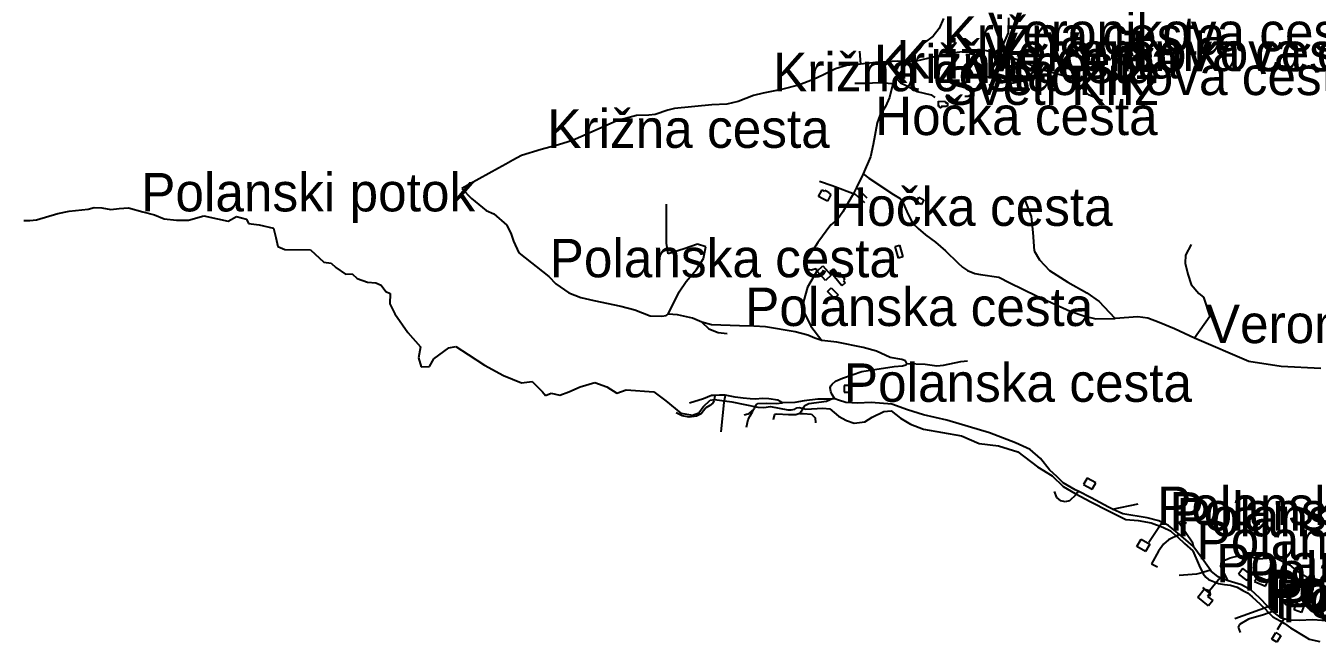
# Model space of a CAD drawing. Extents: x -8864 to 13231, y -7697 to 8949.
# Drawn here: x -5668 to -3582, y -319 to 676 of the extents above; entities that cross this region are included whole.
import ezdxf

# ---------------------------------------------------------------- set-up
doc = ezdxf.new("R2010")
doc.units = 0
for name, color, linetype in [('OSM_BUILDING_CHURCH', 9, 'CONTINUOUS'), ('OSM_BUILDING_HOUSE', 9, 'CONTINUOUS'), ('OSM_BUILDING_YES', 9, 'CONTINUOUS'), ('OSM_HIGHWAY_PATH', 8, 'CONTINUOUS'), ('OSM_HIGHWAY_RESIDENTIAL', 8, 'CONTINUOUS'), ('OSM_HIGHWAY_SERVICE', 8, 'CONTINUOUS'), ('OSM_HIGHWAY_TRACK', 8, 'CONTINUOUS'), ('OSM_HIGHWAY_UNCLASSIFIED', 8, 'CONTINUOUS'), ('OSM_LABELS', 8, 'CONTINUOUS'), ('OSM_WATERWAY_STREAM', 4, 'CONTINUOUS')]:
    doc.layers.add(name, color=color, linetype=linetype)

msp = doc.modelspace()

# ---------------------------------------------------------------- linework, layer by layer
at = {"layer": 'OSM_BUILDING_CHURCH'}
for p, q in [((-4193.989741, 546.100524), (-4193.943799, 554.262231)), ((-4191.799848, 546.089404), (-4193.989741, 546.100524)), ((-4193.943799, 554.262231), (-4182.228637, 554.184395)), ((-4191.815162, 543.720952), (-4191.799848, 546.089404)), ((-4189.204136, 543.698713), (-4191.815162, 543.720952)), ((-4189.196479, 546.056046), (-4189.204136, 543.698713)), ((-4181.018836, 546.011568), (-4189.196479, 546.056046)), ((-4182.228637, 554.184395), (-4182.236294, 551.860421)), ((-4182.236294, 551.860421), (-4179.273047, 551.849301)), ((-4179.303675, 546.40075), (-4181.018836, 546.41187)), ((-4181.018836, 546.41187), (-4181.018836, 546.011568)), ((-4179.273047, 551.849301), (-4179.303675, 546.40075))]:
    msp.add_line(p, q, dxfattribs=at)
at = {"layer": 'OSM_BUILDING_HOUSE'}
for p, q in [((-4387.519625, 400.301736), (-4381.914724, 411.276675)), ((-4380.55944, 396.743498), (-4387.519625, 400.301736)), ((-4381.914724, 411.276675), (-4377.902472, 409.230689)), ((-4373.247035, 393.007349), (-4380.55944, 396.743498)), ((-4377.902472, 409.230689), (-4377.259287, 410.498311)), ((-4377.259287, 410.498311), (-4374.165871, 408.908223)), ((-4374.165871, 408.908223), (-4370.559439, 407.073507)), ((-4367.634477, 403.993407), (-4373.247035, 393.007349)), ((-4370.559439, 407.073507), (-4371.202624, 405.805885)), ((-4371.202624, 405.805885), (-4367.634477, 403.993407)), ((-4229.349623, 391.306066), (-4225.521138, 399.267623)), ((-4225.521138, 399.267623), (-4217.404751, 395.364681)), ((-4221.240893, 387.403124), (-4229.349623, 391.306066)), ((-4217.404751, 395.364681), (-4221.240893, 387.403124)), ((-4263.890208, 319.696534), (-4256.937681, 321.74252)), ((-4258.346563, 300.904591), (-4263.890208, 319.696534)), ((-4256.937681, 321.74252), (-4251.394035, 302.950578)), ((-4251.394035, 302.950578), (-4258.346563, 300.904591)), ((-4389.893285, 279.766435), (-4380.368016, 288.372923)), ((-4376.439991, 264.877435), (-4389.893285, 279.766435)), ((-4380.368016, 288.372923), (-4366.922379, 273.483922)), ((-4366.922379, 273.483922), (-4376.439991, 264.877435)), ((-4334.319006, 95.271813), (-4346.40936, 95.171738)), ((-4346.40936, 95.171738), (-4346.317476, 84.285754)), ((-4346.317476, 84.285754), (-4334.227123, 84.38583)), ((-4334.227123, 84.38583), (-4334.319006, 95.271813)), ((-3953.461384, -54.174168), (-3959.311308, -64.65985)), ((-3939.510387, -61.957813), (-3953.461384, -54.174168)), ((-3945.352654, -72.443495), (-3939.510387, -61.957813)), ((-3959.311308, -64.65985), (-3945.352654, -72.443495)), ((-3873.331207, -164.668567), (-3866.22554, -152.815188)), ((-3859.234727, -173.130501), (-3873.331207, -164.668567)), ((-3866.22554, -152.815188), (-3852.121403, -161.277122)), ((-3852.121403, -161.277122), (-3859.234727, -173.130501)), ((-3702.282183, -200.473333), (-3709.326594, -209.702512)), ((-3688.798261, -210.769983), (-3702.282183, -200.473333)), ((-3709.326594, -209.702512), (-3695.842673, -219.999162)), ((-3695.842673, -219.999162), (-3688.798261, -210.769983)), ((-3677.527204, -213.716649), (-3683.246959, -221.58925)), ((-3683.246959, -221.58925), (-3665.727815, -229.094907)), ((-3661.991214, -220.377225), (-3677.527204, -213.716649)), ((-3665.727815, -229.094907), (-3661.991214, -220.377225)), ((-3774.70945, -246.463555), (-3764.380199, -233.609421)), ((-3757.38173, -260.407399), (-3774.70945, -246.463555)), ((-3764.380199, -233.609421), (-3755.413889, -240.825972)), ((-3755.413889, -240.825972), (-3759.119862, -245.440562)), ((-3759.119862, -245.440562), (-3750.750795, -252.167855)), ((-3634.24236, -258.127903), (-3629.295958, -247.931328)), ((-3629.295958, -247.931328), (-3620.421531, -252.234572)), ((-3750.750795, -252.167855), (-3757.38173, -260.407399)), ((-3625.367933, -262.431146), (-3634.24236, -258.127903)), ((-3620.421531, -252.234572), (-3625.367933, -262.431146)), ((-3619.272986, -267.368201), (-3615.291362, -256.304306)), ((-3607.458283, -271.615847), (-3619.272986, -267.368201)), ((-3615.291362, -256.304306), (-3603.476659, -260.551952)), ((-3603.476659, -260.551952), (-3607.458283, -271.615847)), ((-3655.482791, -314.236863), (-3649.012652, -303.806779)), ((-3649.012652, -303.806779), (-3640.789068, -308.910626)), ((-3640.789068, -308.910626), (-3647.266863, -319.34071)), ((-3647.266863, -319.34071), (-3655.482791, -314.236863))]:
    msp.add_line(p, q, dxfattribs=at)
at = {"layer": 'OSM_BUILDING_YES'}
for p, q in [((-4368.668168, 279.2327), (-4363.070924, 283.82505)), ((-4349.87031, 256.337664), (-4368.668168, 279.2327)), ((-4363.070924, 283.82505), (-4356.256221, 275.518789)), ((-4356.256221, 275.518789), (-4353.844276, 277.498059)), ((-4353.844276, 277.498059), (-4345.054076, 266.789987)), ((-4373.002012, 246.919454), (-4367.021919, 252.846144)), ((-4367.021919, 252.846144), (-4355.827431, 241.548739)), ((-4344.280722, 260.918895), (-4349.87031, 256.337664)), ((-4345.054076, 266.789987), (-4347.466021, 264.810718)), ((-4347.466021, 264.810718), (-4344.280722, 260.918895)), ((-4361.815181, 235.62205), (-4373.002012, 246.919454)), ((-4355.827431, 241.548739), (-4361.815181, 235.62205))]:
    msp.add_line(p, q, dxfattribs=at)
at = {"layer": 'OSM_HIGHWAY_PATH'}
for p, q in [((-4080.62832, 689.341828), (-4080.98054, 664.801108)), ((-4099.035673, 664.145058), (-4088.805962, 647.577014)), ((-4088.805962, 647.577014), (-4097.282227, 631.631661)), ((-4080.98054, 664.801108), (-4088.805962, 647.577014)), ((-4097.282227, 631.631661), (-4103.583912, 615.66407))]:
    msp.add_line(p, q, dxfattribs=at)
at = {"layer": 'OSM_HIGHWAY_RESIDENTIAL'}
for p, q in [((-4192.557888, 671.939822), (-4202.198012, 659.519349)), ((-4185.888668, 688.063087), (-4192.557888, 671.939822)), ((-4216.838136, 648.777919), (-4224.066314, 638.770376)), ((-4202.198012, 659.519349), (-4216.838136, 648.777919)), ((-4224.066314, 638.770376), (-4243.530329, 618.377226)), ((-4210.773816, 623.803538), (-4176.003522, 631.865171)), ((-4176.003522, 631.865171), (-4130.230163, 638.181042)), ((-4115.972887, 635.756993), (-4130.230163, 638.181042)), ((-4130.230163, 638.181042), (-4126.286824, 629.085297)), ((-4126.286824, 629.085297), (-4121.462934, 608.525356)), ((-4097.282227, 631.631661), (-4115.972887, 635.756993)), ((-4064.923877, 620.501049), (-4097.282227, 631.631661)), ((-4360.214874, 606.6684), (-4379.518092, 597.294668)), ((-4342.182713, 612.250386), (-4360.214874, 606.6684)), ((-4320.023446, 614.11846), (-4342.182713, 612.250386)), ((-4294.847333, 617.131843), (-4320.023446, 614.11846)), ((-4259.770759, 618.866484), (-4294.847333, 617.131843)), ((-4243.530329, 618.377226), (-4261.792199, 591.145589)), ((-4243.530329, 618.377226), (-4259.770759, 618.866484)), ((-4243.530329, 618.377226), (-4229.12757, 619.678207)), ((-4229.12757, 619.678207), (-4210.773816, 623.803538)), ((-4121.462934, 608.525356), (-4119.410866, 594.926216)), ((-4026.562464, 605.111671), (-4064.923877, 620.501049)), ((-3991.715599, 595.293159), (-4026.562464, 605.111671)), ((-4395.773837, 589.477665), (-4420.038771, 580.115052)), ((-4379.518092, 597.294668), (-4395.773837, 589.477665)), ((-4261.792199, 591.145589), (-4267.366472, 582.527982)), ((-4122.488968, 589.35535), (-4127.802904, 580.80446)), ((-4119.410866, 594.926216), (-4122.488968, 589.35535)), ((-3967.435352, 582.138799), (-3991.715599, 595.293159)), ((-4492.726374, 563.780517), (-4517.557924, 553.995364)), ((-4476.845821, 567.22756), (-4492.726374, 563.780517)), ((-4447.580887, 573.421117), (-4476.845821, 567.22756)), ((-4420.038771, 580.115052), (-4447.580887, 573.421117)), ((-4310.176584, 583.139554), (-4329.066326, 583.017239)), ((-4290.444576, 584.051352), (-4310.176584, 583.139554)), ((-4267.366472, 582.527982), (-4290.444576, 584.051352)), ((-4267.366472, 582.527982), (-4272.825891, 560.311235)), ((-4127.802904, 580.80446), (-4135.168908, 571.119382)), ((-3951.317433, 564.714554), (-3967.435352, 582.138799)), ((-4560.015815, 548.624649), (-4620.06942, 542.397733)), ((-4535.88105, 549.803315), (-4560.015815, 548.624649)), ((-4517.557924, 553.995364), (-4535.88105, 549.803315)), ((-4279.403227, 545.755819), (-4288.407822, 531.48951)), ((-4272.825891, 560.311235), (-4279.403227, 545.755819)), ((-4713.476781, 522.471602), (-4757.864229, 502.834578)), ((-4681.600821, 531.467271), (-4713.476781, 522.471602)), ((-4661.608476, 531.778617), (-4681.600821, 531.467271)), ((-4651.639102, 532.746013), (-4661.608476, 531.778617)), ((-4630.988258, 539.929205), (-4651.639102, 532.746013)), ((-4620.06942, 542.397733), (-4630.988258, 539.929205)), ((-4288.407822, 531.48951), (-4292.68041, 519.469339)), ((-4757.864229, 502.834578), (-4784.839729, 490.870004)), ((-4292.68041, 519.469339), (-4299.165863, 484.454056)), ((-4807.711095, 483.853604), (-4835.659031, 476.514739)), ((-4784.839729, 490.870004), (-4807.711095, 483.853604)), ((-4299.165863, 484.454056), (-4303.783015, 464.694718)), ((-4881.286907, 458.968179), (-4892.626878, 452.529993)), ((-4867.473736, 467.007572), (-4881.286907, 458.968179)), ((-4835.659031, 476.514739), (-4867.473736, 467.007572)), ((-4303.783015, 464.694718), (-4315.475206, 437.151735)), ((-4904.487522, 446.225241), (-4935.896408, 429.245775)), ((-4892.626878, 452.529993), (-4904.487522, 446.225241)), ((-4935.896408, 429.245775), (-4964.074052, 413.233706)), ((-4315.475206, 437.151735), (-4326.263875, 414.946108)), ((-4315.475206, 437.151735), (-4306.539524, 429.868467)), ((-4306.539524, 429.868467), (-4266.447636, 403.693181)), ((-4964.074052, 413.233706), (-4948.270069, 397.065964)), ((-4948.270069, 397.065964), (-4924.62535, 377.918197)), ((-4330.972911, 405.24991), (-4348.285317, 375.66094)), ((-4326.263875, 414.946108), (-4330.972911, 405.24991)), ((-4266.447636, 403.693181), (-4255.750851, 397.154919)), ((-4255.750851, 397.154919), (-4252.213331, 393.41877)), ((-4924.62535, 377.918197), (-4912.205747, 372.59196)), ((-4348.285317, 375.66094), (-4357.121459, 363.229347)), ((-4252.213331, 393.41877), (-4245.130635, 376.372588)), ((-4245.130635, 376.372588), (-4235.505825, 357.235941)), ((-4912.205747, 372.59196), (-4891.217995, 354.278156)), ((-4367.573221, 354.756294), (-4388.660513, 326.101361)), ((-4357.121459, 363.229347), (-4367.573221, 354.756294)), ((-4235.505825, 357.235941), (-4226.646713, 348.640573)), ((-4891.217995, 354.278156), (-4884.028102, 339.667142)), ((-4884.028102, 339.667142), (-4880.551838, 328.425335)), ((-4226.646713, 348.640573), (-4214.870295, 338.599671)), ((-4214.870295, 338.599671), (-4198.423126, 326.77965)), ((-4880.551838, 328.425335), (-4871.662097, 309.744588)), ((-4392.443055, 320.152433), (-4409.931572, 294.555361)), ((-4388.660513, 326.101361), (-4392.443055, 320.152433)), ((-4198.423126, 326.77965), (-4182.481317, 312.924763)), ((-4182.481317, 312.924763), (-4162.77228, 293.443411)), ((-4871.662097, 309.744588), (-4823.247084, 271.382338)), ((-4409.931572, 294.555361), (-4411.554849, 288.973375)), ((-4162.77228, 293.443411), (-4154.969829, 286.215741)), ((-4823.247084, 271.382338), (-4812.14448, 259.317688)), ((-4411.554849, 288.973375), (-4407.588539, 283.925126)), ((-4407.588539, 283.925126), (-4399.47981, 282.123768)), ((-4399.47981, 282.123768), (-4391.363423, 284.280949)), ((-4154.969829, 286.215741), (-4146.753901, 281.078536)), ((-4146.753901, 281.078536), (-4135.046396, 276.352751)), ((-4135.046396, 276.352751), (-4125.743179, 274.540274)), ((-4125.743179, 274.540274), (-4096.43996, 270.403823)), ((-4812.14448, 259.317688), (-4791.149072, 244.773392)), ((-4096.43996, 270.403823), (-4078.369514, 261.007851)), ((-4078.369514, 261.007851), (-4035.498146, 239.836337)), ((-4791.149072, 244.773392), (-4771.692714, 237.567961)), ((-4771.692714, 237.567961), (-4750.322115, 232.508592)), ((-4750.322115, 232.508592), (-4706.830533, 223.490683)), ((-4035.498146, 239.836337), (-3980.896303, 215.317856)), ((-3908.170414, 203.342162), (-3933.951428, 230.951863)), ((-4706.830533, 223.490683), (-4684.433899, 217.619591)), ((-4684.433899, 217.619591), (-4659.495152, 207.77884)), ((-4633.966819, 208.468248), (-4630.636037, 210.703266)), ((-3980.896303, 215.317856), (-3957.465979, 207.000475)), ((-4659.495152, 207.77884), (-4640.842776, 207.456375)), ((-4640.842776, 207.456375), (-4633.966819, 208.468248)), ((-3957.465979, 207.000475), (-3939.441474, 203.142011)), ((-3939.441474, 203.142011), (-3908.170414, 203.342162)), ((-3871.761528, 205.921885), (-3908.170414, 203.342162)), ((-3855.536411, 203.864779), (-3871.761528, 205.921885)), ((-3837.083117, 197.193083), (-3855.536411, 203.864779)), ((-3812.488934, 186.651804), (-3837.083117, 197.193083)), ((-3780.0387, 171.462577), (-3812.488934, 186.651804)), ((-3692.557833, 133.745258), (-3780.0387, 171.462577)), ((-3640.344964, 125.716984), (-3692.557833, 133.745258)), ((-3576.340362, 122.503451), (-3640.344964, 125.716984))]:
    msp.add_line(p, q, dxfattribs=at)
at = {"layer": 'OSM_HIGHWAY_SERVICE'}
for p, q in [((-4140.207193, 565.226051), (-4146.011175, 562.279386)), ((-4135.168908, 571.119382), (-4140.207193, 565.226051)), ((-4146.011175, 562.279386), (-4151.187286, 562.301625)), ((-4633.124552, 361.917247), (-4632.940785, 387.94798)), ((-4053.553279, 393.785713), (-4044.257719, 368.044088)), ((-4632.940785, 343.547845), (-4633.124552, 361.917247)), ((-4044.257719, 368.044088), (-4041.394012, 342.302462)), ((-4633.124552, 325.167324), (-4632.940785, 343.547845)), ((-4041.394012, 342.302462), (-4039.250061, 312.98036)), ((-4630.574781, 308.054425), (-4633.124552, 325.167324)), ((-4604.548745, 315.882548), (-4630.574781, 308.054425)), ((-4583.070948, 323.343727), (-4604.548745, 315.882548)), ((-4569.786107, 318.973767), (-4583.070948, 323.343727)), ((-4573.430824, 300.415333), (-4569.786107, 318.973767)), ((-4039.250061, 312.98036), (-4030.666599, 297.957925)), ((-3785.36795, 322.987903), (-3794.66351, 305.830526)), ((-4584.747824, 282.568548), (-4573.430824, 300.415333)), ((-4030.666599, 297.957925), (-4014.21943, 280.800548)), ((-3794.66351, 305.830526), (-3795.383265, 292.954154)), ((-3795.383265, 292.954154), (-3791.087706, 275.07401)), ((-4601.600812, 263.276228), (-4584.747824, 282.568548)), ((-4014.21943, 280.800548), (-3984.900897, 262.208757)), ((-3791.087706, 275.07401), (-3785.36795, 258.62828)), ((-4612.603876, 246.485794), (-4601.600812, 263.276228)), ((-3984.900897, 262.208757), (-3954.142854, 245.04026)), ((-3785.36795, 258.62828), (-3773.055545, 243.761518)), ((-4630.636037, 210.703266), (-4612.603876, 246.485794)), ((-3954.142854, 245.04026), (-3933.951428, 230.951863)), ((-3773.055545, 243.761518), (-3765.865651, 237.80147)), ((-3765.865651, 237.80147), (-3755.390918, 206.789205)), ((-4575.850426, 197.515548), (-4564.900961, 187.018747)), ((-3755.390918, 206.789205), (-3780.0387, 171.462577)), ((-4564.900961, 187.018747), (-4549.816733, 180.869668)), ((-4549.816733, 180.869668), (-4535.314434, 179.146146)), ((-4573.522708, 73.566563), (-4595.995911, 66.650239)), ((-4560.413977, 79.215266), (-4573.522708, 73.566563)), ((-4563.00969, 63.080882), (-4569.77845, 58.96667)), ((-4558.162829, 66.950465), (-4563.00969, 63.080882)), ((-4554.908617, 79.259744), (-4560.413977, 79.215266)), ((-4556.600807, 70.686615), (-4558.162829, 66.950465)), ((-4555.720256, 75.000978), (-4556.600807, 70.686615)), ((-4554.908617, 79.259744), (-4555.720256, 75.000978)), ((-4547.466043, 79.693404), (-4554.908617, 79.259744)), ((-4538.576303, 79.393178), (-4547.466043, 79.693404)), ((-4540.482888, 67.762188), (-4545.482888, 20.293074)), ((-4539.196517, 76.235242), (-4540.482888, 67.762188)), ((-4538.576303, 79.393178), (-4539.196517, 76.235242)), ((-4522.381814, 76.568826), (-4538.576303, 79.393178)), ((-4509.188857, 74.845305), (-4522.381814, 76.568826)), ((-4498.086252, 73.477608), (-4509.188857, 74.845305)), ((-4488.806006, 73.19962), (-4498.086252, 73.477608)), ((-4491.17201, 58.232783), (-4488.423158, 63.914844)), ((-4478.430814, 74.111419), (-4488.806006, 73.19962)), ((-4488.423158, 63.914844), (-4485.888701, 66.19434)), ((-4485.888701, 66.19434), (-4471.424687, 66.561283)), ((-4467.871854, 73.566563), (-4478.430814, 74.111419)), ((-4471.424687, 66.561283), (-4455.949954, 66.294415)), ((-4453.224073, 71.298187), (-4467.871854, 73.566563)), ((-4455.949954, 66.294415), (-4445.942296, 67.29517)), ((-4445.942296, 67.29517), (-4453.224073, 71.298187)), ((-4425.926979, 67.840025), (-4445.942296, 67.29517)), ((-4411.003548, 70.386389), (-4425.926979, 67.840025)), ((-4409.770776, 62.591624), (-4411.953012, 59.567122)), ((-4388.614571, 73.299696), (-4411.003548, 70.386389)), ((-4403.492061, 65.371497), (-4409.770776, 62.591624)), ((-4374.72483, 69.241081), (-4403.492061, 65.371497)), ((-4371.057142, 73.19962), (-4388.614571, 73.299696)), ((-4365.084706, 73.655519), (-4374.72483, 69.241081)), ((-4365.084706, 73.655519), (-4371.057142, 73.19962)), ((-4361.225594, 73.955746), (-4365.084706, 73.655519)), ((-4607.963753, 46.157014), (-4617.757016, 50.871679)), ((-4596.608468, 44.099908), (-4607.963753, 46.157014)), ((-4584.518115, 45.556561), (-4596.608468, 44.099908)), ((-4577.389477, 49.53734), (-4584.518115, 45.556561)), ((-4569.77845, 58.96667), (-4577.389477, 49.53734)), ((-4501.616115, 48.814573), (-4507.779975, 47.369039)), ((-4500.383343, 49.904283), (-4501.616115, 48.814573)), ((-4501.440005, 40.430475), (-4497.979055, 46.346045)), ((-4499.142914, 50.993993), (-4500.383343, 49.904283)), ((-4496.662056, 53.162294), (-4499.142914, 50.993993)), ((-4497.979055, 46.346045), (-4494.028059, 52.639678)), ((-4491.838166, 56.920683), (-4496.662056, 53.162294)), ((-4494.028059, 52.639678), (-4491.838166, 56.920683)), ((-4491.838166, 56.920683), (-4491.17201, 58.232783)), ((-4459.801409, 44.466851), (-4460.651332, 39.874501)), ((-4458.714119, 48.336435), (-4459.801409, 44.466851)), ((-4454.969862, 49.181516), (-4458.714119, 48.336435)), ((-4435.873382, 48.091806), (-4454.969862, 49.181516)), ((-4424.15822, 47.847177), (-4435.873382, 48.091806)), ((-4417.749337, 50.148912), (-4424.15822, 47.847177)), ((-4415.452246, 53.284609), (-4417.749337, 50.148912)), ((-4417.749337, 50.148912), (-4412.550255, 49.74861)), ((-4414.311358, 55.363954), (-4415.452246, 53.284609)), ((-4411.953012, 59.567122), (-4414.311358, 55.363954)), ((-4412.550255, 49.74861), (-4398.775369, 48.692258)), ((-4398.775369, 48.692258), (-4393.093898, 43.132512)), ((-4393.093898, 43.132512), (-4392.251631, 35.037521)), ((-4504.02806, 28.098958), (-4501.440005, 40.430475)), ((-4002.55021, -85.731288), (-4006.348067, -75.768223)), ((-3972.106103, -81.461403), (-3982.152046, -91.102003)), ((-3969.770727, -78.147794), (-3972.106103, -81.461403)), ((-3968.201049, -75.690387), (-3969.770727, -78.147794)), ((-3996.38635, -90.790658), (-4002.55021, -85.731288)), ((-3989.1888, -92.769927), (-3996.38635, -90.790658)), ((-3982.152046, -91.102003), (-3989.1888, -92.769927)), ((-3912.435346, -104.378678), (-3871.279139, -95.716593)), ((-3804.548657, -127.418266), (-3803.698733, -124.438242)), ((-3803.698733, -124.438242), (-3799.012669, -123.793312)), ((-3799.012669, -123.793312), (-3793.269942, -126.995726)), ((-3832.190314, -125.994971), (-3853.729367, -158.085827)), ((-3804.372547, -145.665354), (-3821.94529, -154.216244)), ((-3782.848808, -159.33121), (-3804.548657, -127.418266)), ((-3830.283729, -160.988015), (-3838.26229, -172.585646)), ((-3821.94529, -154.216244), (-3830.283729, -160.988015)), ((-3781.401641, -165.69156), (-3782.848808, -159.33121)), ((-3838.26229, -172.585646), (-3849.617575, -193.012154)), ((-3736.623688, -189.020256), (-3722.657377, -183.271478)), ((-3722.657377, -183.271478), (-3707.458294, -179.568687)), ((-3707.458294, -179.568687), (-3688.155076, -182.037214)), ((-3688.155076, -182.037214), (-3674.594585, -184.505742)), ((-3674.594585, -184.505742), (-3659.808978, -182.860057)), ((-3659.808978, -182.860057), (-3649.127507, -183.271478)), ((-3649.127507, -183.271478), (-3626.952925, -194.357612)), ((-3849.617575, -193.012154), (-3839.95448, -197.48219)), ((-3768.537933, -207.211746), (-3777.113738, -209.446764)), ((-3764.90853, -206.055319), (-3768.537933, -207.211746)), ((-3754.341913, -203.208728), (-3764.90853, -206.055319)), ((-3737.442983, -196.82614), (-3736.623688, -189.020256)), ((-3732.511896, -207.912274), (-3737.442983, -196.82614)), ((-3725.567025, -220.521779), (-3732.511896, -207.912274)), ((-3626.952925, -194.357612), (-3619.96977, -200.10639)), ((-3619.96977, -200.10639), (-3611.340366, -206.68913)), ((-3611.340366, -206.68913), (-3592.037148, -217.775264)), ((-3777.113738, -209.446764), (-3804.908535, -211.737379)), ((-3738.974377, -215.262258), (-3755.720168, -236.155785)), ((-3592.037148, -217.775264), (-3569.441434, -219.420949)), ((-3761.646661, -234.699132), (-3766.960598, -230.829548)), ((-3755.720168, -236.155785), (-3761.646661, -234.699132)), ((-3755.720168, -236.155785), (-3754.632878, -241.715532)), ((-3754.632878, -241.715532), (-3755.482802, -245.218172)), ((-3660.96518, -262.375549), (-3715.237774, -281.834661)), ((-3635.827352, -281.434359), (-3646.478196, -299.60361))]:
    msp.add_line(p, q, dxfattribs=at)
at = {"layer": 'OSM_HIGHWAY_TRACK'}
for p, q in [((-4321.394043, 635.056465), (-4320.023446, 614.11846)), ((-4036.669663, 597.383624), (-4026.562464, 605.111671)), ((-4261.792199, 591.145589), (-4255.299089, 584.240384)), ((-4255.299089, 584.240384), (-4247.2899, 580.315203)), ((-4119.410866, 594.926216), (-4098.231691, 591.212305)), ((-4098.231691, 591.212305), (-4088.384829, 586.708911)), ((-4088.384829, 586.708911), (-4079.609943, 583.628811)), ((-4072.726328, 583.984635), (-4056.830461, 587.420558)), ((-4056.830461, 587.420558), (-4044.969817, 594.18121)), ((-4044.969817, 594.18121), (-4036.669663, 597.383624)), ((-4247.2899, 580.315203), (-4228.239362, 570.385496)), ((-4228.239362, 570.385496), (-4205.475194, 564.658957)), ((-4205.475194, 564.658957), (-4199.778409, 560.633701)), ((-4079.609943, 583.628811), (-4072.726328, 583.984635)), ((-3928.851887, 555.040596), (-3951.317433, 564.714554)), ((-4326.263875, 414.946108), (-4309.32666, 398.478139)), ((-4391.003545, 278.698964), (-4405.245507, 254.191602)), ((-4391.363423, 284.280949), (-4391.003545, 278.698964)), ((-4405.245507, 254.191602), (-4412.090837, 230.940743)), ((-4412.090837, 230.940743), (-4411.011204, 213.271869)), ((-4411.011204, 213.271869), (-4400.191908, 190.943928)), ((-4400.191908, 190.943928), (-4382.182717, 168.182327)), ((-4244.747787, 130.976504), (-4215.360341, 129.553209)), ((-4215.360341, 129.553209), (-4196.386372, 127.051323)), ((-4196.386372, 127.051323), (-4185.689587, 127.818568)), ((-4185.689587, 127.818568), (-4157.864163, 134.001006)), ((-4157.864163, 134.001006), (-4146.968296, 134.868327)), ((-3653.737002, -269.558741), (-3668.591521, -275.429833)), ((-3707.259213, -290.652419), (-3709.556304, -295.367084)), ((-3692.756914, -281.956975), (-3707.259213, -290.652419)), ((-3668.591521, -275.429833), (-3692.756914, -281.956975)), ((-3709.556304, -295.367084), (-3706.416946, -303.706703))]:
    msp.add_line(p, q, dxfattribs=at)
at = {"layer": 'OSM_HIGHWAY_UNCLASSIFIED'}
for p, q in [((-4615.283815, 209.513481), (-4630.636037, 210.703266)), ((-4591.179678, 203.998212), (-4615.283815, 209.513481)), ((-4575.850426, 197.515548), (-4591.179678, 203.998212)), ((-4560.260838, 193.178946), (-4575.850426, 197.515548)), ((-4514.992839, 191.366469), (-4560.260838, 193.178946)), ((-4491.891765, 191.33311), (-4514.992839, 191.366469)), ((-4473.147505, 190.02101), (-4491.891765, 191.33311)), ((-4425.490532, 181.892661), (-4473.147505, 190.02101)), ((-4404.80906, 176.777694), (-4425.490532, 181.892661)), ((-4393.438461, 171.729445), (-4404.80906, 176.777694)), ((-4382.182717, 168.182327), (-4393.438461, 171.729445)), ((-4357.940755, 165.391334), (-4382.182717, 168.182327)), ((-4315.199555, 156.729249), (-4357.940755, 165.391334)), ((-4294.073979, 150.591289), (-4315.199555, 156.729249)), ((-4272.014252, 140.672702), (-4294.073979, 150.591289)), ((-4317.680413, 118.111251), (-4265.498172, 125.661387)), ((-4252.848859, 137.181181), (-4272.014252, 140.672702)), ((-4265.498172, 125.661387), (-4251.845797, 127.251474)), ((-4247.136761, 134.912804), (-4252.848859, 137.181181)), ((-4251.845797, 127.251474), (-4246.53186, 128.674769)), ((-4244.747787, 130.976504), (-4247.136761, 134.912804)), ((-4246.53186, 128.674769), (-4244.747787, 130.976504)), ((-4359.931566, 102.366049), (-4348.997415, 106.925041)), ((-4348.997415, 106.925041), (-4317.680413, 118.111251)), ((-4368.913191, 91.291035), (-4367.481338, 94.726958)), ((-4367.871843, 85.68681), (-4368.913191, 91.291035)), ((-4365.873374, 81.294611), (-4367.871843, 85.68681)), ((-4367.481338, 94.726958), (-4365.329729, 97.440114)), ((-4365.329729, 97.440114), (-4359.931566, 102.366049)), ((-4361.225594, 73.955746), (-4365.873374, 81.294611)), ((-4355.383327, 71.553935), (-4361.225594, 73.955746)), ((-4343.315944, 67.784427), (-4355.383327, 71.553935)), ((-4324.824365, 66.594642), (-4343.315944, 67.784427)), ((-4302.772295, 67.595396), (-4324.824365, 66.594642)), ((-4268.897866, 65.082391), (-4302.772295, 67.595396)), ((-4243.737067, 56.008885), (-4268.897866, 65.082391)), ((-4218.001995, 48.069567), (-4243.737067, 56.008885)), ((-4180.513476, 39.029419), (-4218.001995, 48.069567)), ((-4111.386363, 18.936496), (-4180.513476, 39.029419)), ((-4069.326634, 2.601961), (-4111.386363, 18.936496)), ((-4045.911624, -8.395217), (-4069.326634, 2.601961)), ((-4028.7447, -22.761601), (-4045.911624, -8.395217)), ((-4014.318971, -40.941972), (-4028.7447, -22.761601)), ((-4001.830455, -52.550722), (-4014.318971, -40.941972)), ((-3992.312843, -61.81326), (-4001.830455, -52.550722)), ((-3972.887113, -73.288576), (-3992.312843, -61.81326)), ((-3968.201049, -75.690387), (-3972.887113, -73.288576)), ((-3947.389408, -86.35398), (-3968.201049, -75.690387)), ((-3919.104565, -101.220742), (-3947.389408, -86.35398)), ((-3912.435346, -104.378678), (-3919.104565, -101.220742)), ((-3896.164287, -112.073367), (-3912.435346, -104.378678)), ((-3856.661986, -118.244685), (-3896.164287, -112.073367)), ((-3837.619105, -123.304054), (-3856.661986, -118.244685)), ((-3832.190314, -125.994971), (-3837.619105, -123.304054)), ((-3822.335795, -130.876429), (-3832.190314, -125.994971)), ((-3804.372547, -145.665354), (-3822.335795, -130.876429)), ((-3794.165807, -154.07169), (-3804.372547, -145.665354)), ((-3782.067797, -164.779762), (-3794.165807, -154.07169)), ((-3781.401641, -165.69156), (-3782.067797, -164.779762)), ((-3765.16121, -187.897187), (-3781.401641, -165.69156)), ((-3754.341913, -203.208728), (-3765.16121, -187.897187)), ((-3753.484333, -204.431873), (-3754.341913, -203.208728)), ((-3742.113734, -214.027995), (-3753.484333, -204.431873)), ((-3738.974377, -215.262258), (-3742.113734, -214.027995)), ((-3725.567025, -220.521779), (-3738.974377, -215.262258)), ((-3704.395507, -226.570783), (-3725.567025, -220.521779)), ((-3688.905459, -235.099433), (-3704.395507, -226.570783)), ((-3675.099944, -247.486548), (-3688.905459, -235.099433)), ((-3660.96518, -262.375549), (-3675.099944, -247.486548)), ((-3655.176512, -268.469031), (-3660.96518, -262.375549)), ((-3653.737002, -269.558741), (-3655.176512, -268.469031)), ((-3639.449098, -280.344649), (-3653.737002, -269.558741)), ((-3635.827352, -281.434359), (-3639.449098, -280.344649)), ((-3627.580797, -283.902887), (-3635.827352, -281.434359)), ((-3611.294424, -284.558937), (-3627.580797, -283.902887)), ((-3588.974361, -283.224598), (-3611.294424, -284.558937)), ((-3559.755368, -285.626408), (-3588.974361, -283.224598))]:
    msp.add_line(p, q, dxfattribs=at)
at = {"layer": 'OSM_WATERWAY_STREAM'}
for p, q in [((-4386.233254, 425.287236), (-4365.750863, 418.448748)), ((-4365.750863, 418.448748), (-4328.49971, 404.338112)), ((-4328.49971, 404.338112), (-4313.254685, 390.750092)), ((-5616.58561, 373.103457), (-5598.377338, 376.928562)), ((-5598.377338, 376.928562), (-5567.366615, 380.097618)), ((-5567.366615, 380.097618), (-5557.550381, 382.788535)), ((-5557.550381, 382.788535), (-5545.444714, 381.943454)), ((-5545.444714, 381.943454), (-5531.026642, 379.708436)), ((-5531.026642, 379.708436), (-5517.328325, 381.131731)), ((-5517.328325, 381.131731), (-5502.33598, 381.954573)), ((-5502.33598, 381.954573), (-5479.234905, 375.727657)), ((-5479.234905, 375.727657), (-5460.276251, 370.901797)), ((-5671.646871, 361.950606), (-5661.708126, 361.772694)), ((-5661.708126, 361.772694), (-5651.202765, 362.984719)), ((-5651.202765, 362.984719), (-5616.58561, 373.103457)), ((-5460.276251, 370.901797), (-5444.594779, 364.341297)), ((-5444.594779, 364.341297), (-5424.954654, 362.539939)), ((-5424.954654, 362.539939), (-5405.337501, 362.139637)), ((-5405.337501, 362.139637), (-5380.819887, 369.345068)), ((-5380.819887, 369.345068), (-5358.691247, 364.363536)), ((-5358.691247, 364.363536), (-5341.263987, 360.682984)), ((-5341.263987, 360.682984), (-5327.91789, 367.977371)), ((-5327.91789, 367.977371), (-5311.891855, 364.063309)), ((-5311.891855, 364.063309), (-5308.346678, 356.835639)), ((-5308.346678, 356.835639), (-5291.355865, 354.600621)), ((-5291.355865, 354.600621), (-5268.071023, 349.385579)), ((-5268.071023, 349.385579), (-5264.173626, 334.285308)), ((-5264.173626, 334.285308), (-5260.881129, 319.729892)), ((-5260.881129, 319.729892), (-5249.74024, 315.004108)), ((-5249.74024, 315.004108), (-5208.1629, 314.259102)), ((-5208.1629, 314.259102), (-5186.999039, 294.5776)), ((-5186.999039, 294.5776), (-5175.069481, 292.865198)), ((-5175.069481, 292.865198), (-5167.106234, 285.648647)), ((-5167.106234, 285.648647), (-5151.815268, 275.140726)), ((-5151.815268, 275.140726), (-5140.919401, 275.49655)), ((-5140.919401, 275.49655), (-5132.657532, 267.812981)), ((-5132.657532, 267.812981), (-5116.447729, 262.097562)), ((-5116.447729, 262.097562), (-5102.588616, 261.152405)), ((-5102.588616, 261.152405), (-5093.867329, 257.31618)), ((-5093.867329, 257.31618), (-5086.654464, 246.863857)), ((-5086.654464, 246.863857), (-5079.357373, 243.872713)), ((-5079.357373, 243.872713), (-5080.100099, 227.07116)), ((-5080.100099, 227.07116), (-5071.861201, 211.125807)), ((-5071.861201, 211.125807), (-5050.865792, 181.03646)), ((-5050.865792, 181.03646), (-5030.827505, 157.607689)), ((-5030.827505, 157.607689), (-5034.005147, 140.172325)), ((-5008.867319, 138.559998), (-4985.023519, 156.228872)), ((-4985.023519, 156.228872), (-4973.346641, 158.263739)), ((-4973.346641, 158.263739), (-4953.7984, 145.109379)), ((-5034.005147, 140.172325), (-5029.288455, 125.427877)), ((-5029.288455, 125.427877), (-5016.049556, 125.705865)), ((-5016.049556, 125.705865), (-5008.867319, 138.559998)), ((-4953.7984, 145.109379), (-4926.991353, 128.196631)), ((-4926.991353, 128.196631), (-4896.394106, 111.33948)), ((-4896.394106, 111.33948), (-4867.366538, 99.575057)), ((-4867.366538, 99.575057), (-4850.100074, 101.443132)), ((-4850.100074, 101.443132), (-4833.507422, 85.275389)), ((-4833.507422, 85.275389), (-4828.836672, 79.092951)), ((-4805.712626, 79.415417), (-4790.881078, 84.964043)), ((-4790.881078, 84.964043), (-4772.466068, 93.181349)), ((-4772.466068, 93.181349), (-4749.219511, 100.197748)), ((-4749.219511, 100.197748), (-4729.640642, 92.9256)), ((-4729.640642, 92.9256), (-4713.346613, 83.018132)), ((-4713.346613, 83.018132), (-4698.116902, 88.088621)), ((-4698.116902, 88.088621), (-4653.415519, 84.741654)), ((-4653.415519, 84.741654), (-4634.326696, 70.608778)), ((-4828.836672, 79.092951), (-4819.740193, 83.06261)), ((-4819.740193, 83.06261), (-4805.712626, 79.415417)), ((-4634.326696, 70.608778), (-4610.283814, 50.738245)), ((-4573.691161, 60.890342), (-4562.412446, 71.387143)), ((-4562.412446, 71.387143), (-4555.391006, 72.743721)), ((-4555.391006, 72.743721), (-4527.672779, 69.096527)), ((-4527.672779, 69.096527), (-4485.620707, 60.011902)), ((-4610.283814, 50.738245), (-4591.394073, 47.580309)), ((-4591.394073, 47.580309), (-4581.034194, 51.227503)), ((-4581.034194, 51.227503), (-4573.691161, 60.890342)), ((-4485.620707, 60.011902), (-4476.003555, 59.83399)), ((-4476.003555, 59.83399), (-4465.260828, 61.235046)), ((-4465.260828, 61.235046), (-4437.136782, 55.942168)), ((-4437.136782, 55.942168), (-4431.707991, 55.708658)), ((-4431.707991, 55.708658), (-4425.904009, 56.820608)), ((-4425.904009, 56.820608), (-4422.703396, 59.133462)), ((-4422.703396, 59.133462), (-4418.951481, 59.556003)), ((-4418.951481, 59.556003), (-4407.917789, 56.853966)), ((-4407.917789, 56.853966), (-4380.781492, 58.74428)), ((-4380.781492, 58.74428), (-4369.227126, 57.487777)), ((-4369.227126, 57.487777), (-4355.084705, 45.879027)), ((-4355.084705, 45.879027), (-4342.26694, 38.695834)), ((-4312.749325, 36.538653), (-4300.743199, 44.188864)), ((-4300.743199, 44.188864), (-4282.067852, 53.418043)), ((-4282.067852, 53.418043), (-4270.345033, 54.441036)), ((-4270.345033, 54.441036), (-4255.115322, 42.376387)), ((-4255.115322, 42.376387), (-4238.882549, 32.624591)), ((-4342.26694, 38.695834), (-4330.092359, 34.170201)), ((-4330.092359, 34.170201), (-4312.749325, 36.538653)), ((-4238.882549, 32.624591), (-4217.825885, 24.674154)), ((-4217.825885, 24.674154), (-4156.470595, 13.999441)), ((-4156.470595, 13.999441), (-4128.017299, 1.578968)), ((-4128.017299, 1.578968), (-4096.76921, -2.312854)), ((-4096.76921, -2.312854), (-4065.658946, -12.142486)), ((-4065.658946, -12.142486), (-4033.668131, -36.116112)), ((-4033.668131, -36.116112), (-4010.184208, -50.927276)), ((-4010.184208, -50.927276), (-3992.404727, -67.884503)), ((-3992.404727, -67.884503), (-3972.978997, -79.359819)), ((-3972.978997, -79.359819), (-3947.481291, -92.425223)), ((-3947.481291, -92.425223), (-3919.196449, -107.291985)), ((-3919.196449, -107.291985), (-3891.393996, -121.469338)), ((-3891.393996, -121.469338), (-3871.126, -122.803677)), ((-3871.126, -122.803677), (-3850.000423, -126.706619)), ((-3850.000423, -126.706619), (-3831.409303, -133.322717)), ((-3831.409303, -133.322717), (-3819.227066, -139.716425)), ((-3819.227066, -139.716425), (-3811.21022, -146.766184)), ((-3811.21022, -146.766184), (-3807.113742, -149.990837)), ((-3807.113742, -149.990837), (-3796.516497, -160.142933)), ((-3796.516497, -160.142933), (-3782.772238, -171.673847)), ((-3782.772238, -171.673847), (-3772.848807, -195.413964)), ((-3772.848807, -195.413964), (-3766.240843, -208.890789)), ((-3766.240843, -208.890789), (-3762.12905, -214.317102)), ((-3762.12905, -214.317102), (-3757.550183, -217.886459)), ((-3757.550183, -217.886459), (-3749.341913, -221.455816)), ((-3749.341913, -221.455816), (-3741.439921, -224.324645)), ((-3741.439921, -224.324645), (-3731.876367, -226.292795)), ((-3731.876367, -226.292795), (-3722.305156, -227.048921)), ((-3722.305156, -227.048921), (-3711.118325, -230.329171)), ((-3711.118325, -230.329171), (-3701.945277, -235.711006)), ((-3701.945277, -235.711006), (-3694.701784, -239.76962)), ((-3694.701784, -239.76962), (-3686.90699, -246.319002)), ((-3686.90699, -246.319002), (-3673.913114, -257.849915)), ((-3673.913114, -257.849915), (-3669.32659, -262.542341)), ((-3669.32659, -262.542341), (-3666.248489, -265.689158)), ((-3666.248489, -265.689158), (-3661.516482, -270.526137)), ((-3661.516482, -270.526137), (-3657.955992, -274.162211)), ((-3657.955992, -274.162211), (-3653.782944, -278.420977)), ((-3653.782944, -278.420977), (-3641.968241, -285.103792)), ((-3641.968241, -285.103792), (-3634.985086, -289.273602)), ((-3634.985086, -289.273602), (-3624.96977, -295.989775)), ((-3624.96977, -295.989775), (-3602.182632, -309.9225)), ((-3602.182632, -309.9225), (-3595.076965, -314.503731)), ((-3595.076965, -314.503731), (-3577.96364, -318.050849))]:
    msp.add_line(p, q, dxfattribs=at)

# ---------------------------------------------------------------- texts
at = {"layer": 'OSM_LABELS'}
for s, p in [('Križna cesta', (-4187.088791, 629.295007)), ('Veronikova cesta', (-4113.688551, 635.252803)), ('Veronikova cesta', (-4120.618324, 602.928093)), ('Veronikova cesta', (-4020.786452, 603.484212)), ('Križna cesta', (-4298.193744, 583.69327)), ('Križna cesta', (-4261.888044, 590.997416)), ('Križna cesta', (-4461.068545, 570.566623)), ('Veronikova cesta', (-4141.960153, 564.336078)), ('Sveti Križ', (-4186.844022, 548.531416)), ('Hočka cesta', (-4296.343261, 499.693424)), ('Križna cesta', (-4825.883802, 479.081622)), ('Polanski potok', (-5481.875876, 376.439533)), ('Hočka cesta', (-4368.791496, 353.100814)), ('Polanska cesta', (-4821.984402, 270.010244)), ('Polanska cesta', (-4506.228559, 191.353813)), ('Veronikova cesta', (-3761.977245, 163.675392)), ('Polanska cesta', (-4346.794299, 68.870967)), ('Polanski potok', (-3840.704863, -130.014668)), ('Polanski potok', (-3820.591784, -139.000169)), ('Polanski potok', (-3809.161981, -148.37851)), ('Polanski potok', (-3777.047228, -185.369958)), ('Polanski potok', (-3745.390917, -222.89023)), ('Polanski potok', (-3701.613743, -235.896768)), ('Polanski potok', (-3667.787539, -264.11575)), ('Polanski potok', (-3663.882485, -268.107647)), ('Polanski potok', (-3659.736237, -272.344174)), ('Polanski potok', (-3650.470493, -280.294616)), ('Polanski potok', (-3638.476663, -287.188697))]:
    msp.add_text(s, height=62.042552, dxfattribs=at).set_placement(p)

doc.saveas('drawing.dxf')
